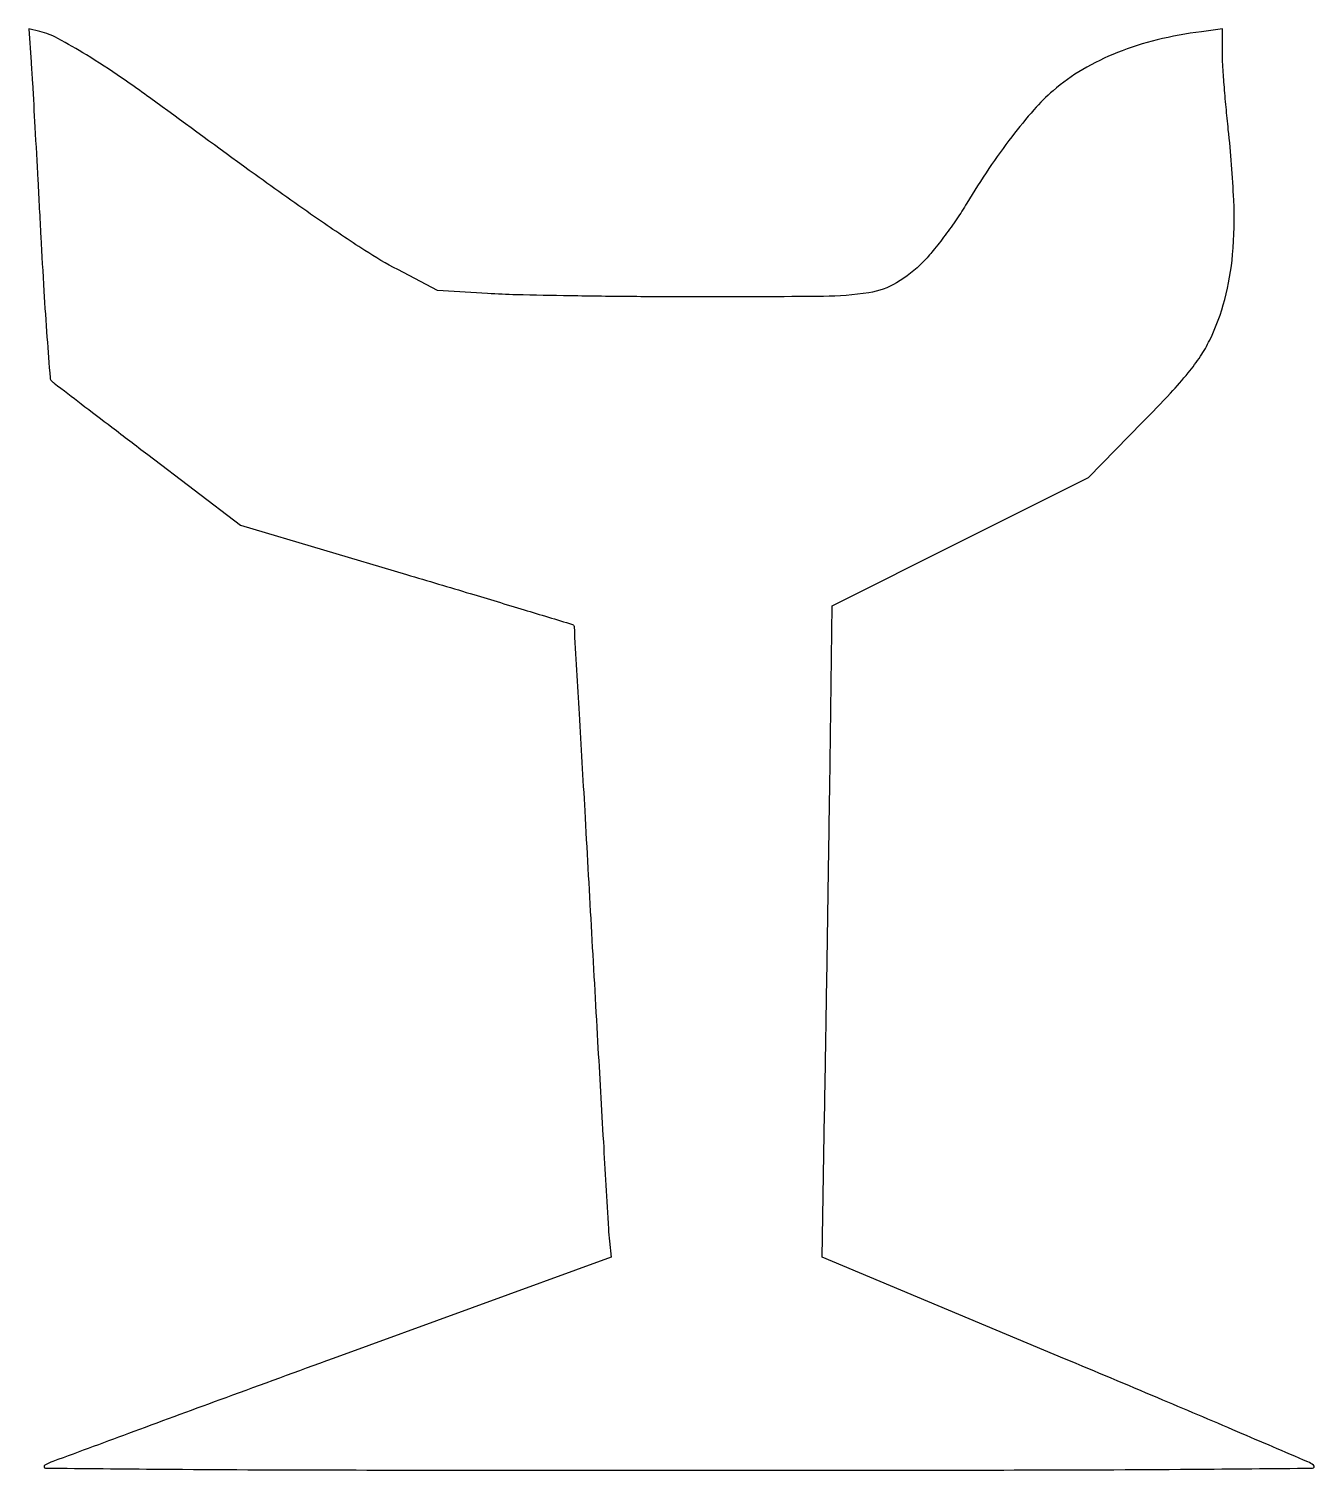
# Model space of a CAD drawing. Extents: x 0 to 322, y 0 to 361.
import ezdxf

# ---------------------------------------------------------------- set-up
doc = ezdxf.new("R2010")
doc.units = 0

msp = doc.modelspace()

# ---------------------------------------------------------------- linework, layer by layer
msp.add_lwpolyline([(0.549097, 352.862034, -0.003035), (0.87153, 347.745971, -0.000374), (1.499434, 336.569612, -0.000442), (2.223657, 323.292211, -0.000365), (2.972641, 309.140902, 0.002114), (3.740766, 295.530246, 0.003407), (4.523079, 283.943838, 0.000662), (5.293677, 273.764213, 0.191228), (5.659098, 273.016864, 0.021024), (6.338835, 272.44886, 0.000115), (13.081622, 267.282245, 0.000502), (20.774984, 261.402331, 0.000319), (29.746425, 254.568927), (52.992849, 236.88593), (94.608631, 224.497425, -0.000483), (110.582206, 219.725476, -0.000797), (124.06954, 215.658609, -0.000044), (136.214663, 211.974148, -0.154643), (136.461905, 211.80446, -0.152202), (136.568372, 211.521921, -0.000015), (137.849302, 189.558185, -0.000455), (139.242337, 165.279531, -0.000275), (140.851459, 136.5, 0.00028), (142.475241, 107.463677, 0.000431), (143.915572, 82.348614, 0.000133), (145.190215, 60.552816, 0.013061), (145.451927, 57.474006), (145.900332, 53.448013), (76.200166, 28.050284, 0.000444), (49.302236, 18.221981, 0.000701), (26.240049, 9.735305, 0.000157), (6.006036, 2.249934, 0.030143), (4, 1.366315, 0.782243), (4.179844, 0.60515, 0.000743), (33.037583, 0.32659, 0.001754), (76.624482, 0.1235, 0.000275), (162.5, 0.071841, 0.000288), (246.885031, 0.116152, 0.001686), (291.259653, 0.314628, 0.000483), (321.60067, 0.581915, 0.71447), (321.846085, 1.321787, 0.061384), (320.441356, 2.140542, 0.000223), (302.836594, 9.680569, 0.001181), (282.857732, 18.17108, 0.000741), (259.455443, 28.010408), (198.718718, 53.440847), (199.353992, 89.470424, 0.00032), (199.643556, 106.512664, 0.000155), (199.993015, 128.300907, 0.000154), (200.342875, 150.990264, 0.000222), (200.6373, 171.064578), (201.285332, 216.629155), (233.392666, 232.724884), (265.5, 248.820614), (279.035534, 262.660307, 0.005361), (286.01841, 269.954944, 0.016936), (290.474367, 275.045987, 0.024709), (293.528219, 279.184691, 0.033597), (295.83005, 283.213141, 0.048814), (299.606463, 293.41903, 0.042178), (301.568804, 304.678937, 0.033492), (301.859085, 318.318409, 0.015518), (300.5, 336, -0.003973), (299.939541, 341.597126, -0.003872), (299.462864, 347.251002, -0.003819), (299.120506, 352.224395, -0.014424), (299.019879, 355.343838), (299, 361.187676), (293.75, 360.510884, 0.027687), (282.652635, 358.450594, 0.034991), (272.711125, 355.278339, 0.037874), (264.006454, 351.024624, 0.045681), (256.610331, 345.727111, 0.034585), (251.803796, 340.953185, 0.016402), (246.26536, 334.199545, 0.015157), (240.504325, 326.193403, 0.013293), (234.970712, 317.5, -0.014604), (232.499679, 313.640332, -0.010555), (229.532021, 309.481522, -0.010677), (226.541671, 305.646329, -0.022721), (224.036312, 302.841351, -0.064918), (217.397686, 297.617752, -0.095922), (210.444661, 295.113075, -0.036284), (199.048659, 294.176921, -0.00265), (167.568499, 294.046998, -0.001762), (151.306107, 294.123376, -0.001946), (135.576309, 294.313922, -0.001806), (122.146741, 294.57743, -0.00999), (114.925318, 294.889678), (102.350636, 295.68536), (92.396008, 300.891161, -0.022925), (84.117241, 305.716097, -0.007882), (72.586308, 313.424816, -0.005542), (56.667152, 324.697034, -0.001798), (33.373829, 341.70965, 0.007726), (23.180186, 348.970995, 0.013028), (14.3861, 354.700661, 0.01416), (7.224172, 358.830658, 0.064258), (2.735554, 360.553179), (-0.028892, 361.224067)], format="xyb", close=True)

doc.saveas('drawing.dxf')
